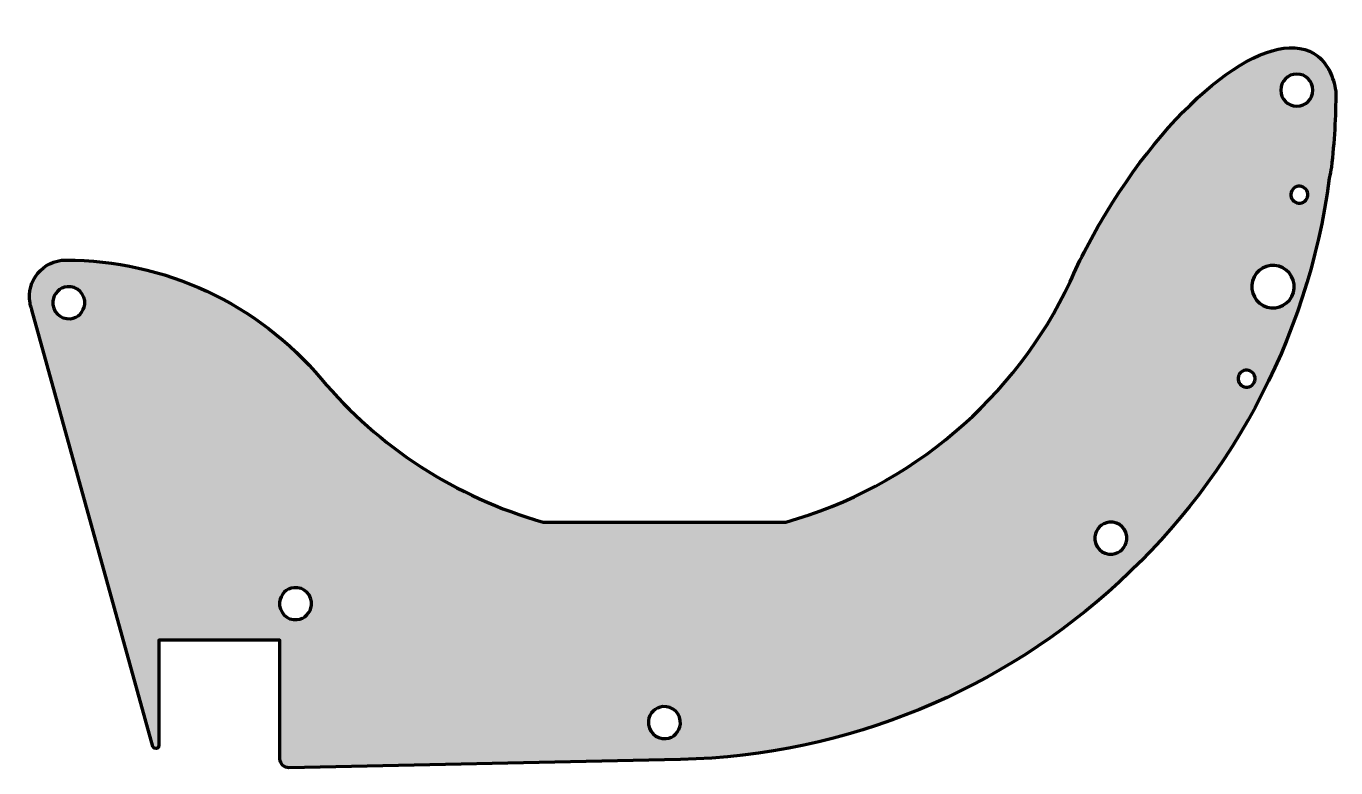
# Model space of a CAD drawing. Header units: millimetres. Extents: x -180 to 436, y -320 to 29.
import ezdxf

# ---------------------------------------------------------------- set-up
doc = ezdxf.new("R2010")
doc.units = ezdxf.units.MM
doc.header["$MEASUREMENT"] = 0
doc.layers.add('Layer 1', color=7, linetype='Continuous')

msp = doc.modelspace()

# ---------------------------------------------------------------- hatches: boundary and pattern name
at = {"layer": 'Layer 1', "true_color": 0xd1d2d4}
h = msp.add_hatch(color=254, dxfattribs=at)
h.dxf.hatch_style = 2
edge = h.paths.add_edge_path()
edge.add_spline(control_points=[(433.18, 7.77), (433.05, 8.03), (432.92, 8.29), (432.79, 8.55), (432.78, 8.55), (432.78, 8.56), (432.78, 8.57), (432.59, 8.91), (432.4, 9.26), (432.19, 9.59), (430.48, 12.44), (428.3, 14.7), (425.63, 16.32), (404.42, 29.13), (360.61, -4.54), (327.77, -58.9), (321.23, -69.73), (315.61, -80.56), (310.99, -91.07), (285.14, -145.77), (236.44, -187.53), (177.19, -204.12), (177.19, -204.12), (63.04, -204.12), (63.04, -204.12), (21.69, -192.54), (-14.53, -168.67), (-41.43, -136.71), (-71.26, -101.26), (-115.29, -80.88), (-161.61, -80.88), (-161.61, -80.88), (-161.61, -80.88), (-161.61, -80.88), (-172.45, -80.88), (-180.27, -90.7), (-178.46, -100.94), (-178.46, -100.94), (-178.47, -100.93), (-178.47, -100.93), (-178.47, -100.93), (-178.45, -101), (-178.45, -101), (-178.3, -101.87), (-178.08, -102.74), (-177.78, -103.62), (-177.7, -103.84), (-177.62, -104.06), (-177.54, -104.29), (-177.54, -104.29), (-120.64, -309.64), (-120.64, -309.64), (-120.2, -311.24), (-117.85, -310.92), (-117.85, -309.26), (-117.85, -309.26), (-117.85, -259.73), (-117.85, -259.73), (-117.85, -259.73), (-60.85, -259.73), (-60.85, -259.73), (-60.85, -259.73), (-60.85, -315.54), (-60.85, -315.54), (-60.85, -317.84), (-58.96, -319.69), (-56.66, -319.64), (-56.66, -319.64), (120.08, -315.88), (120.08, -315.88), (279.99, -315.88), (412.62, -196.72), (432.92, -42.35), (433.28, -40.58), (433.61, -38.84), (433.93, -37.13), (435.27, -25.4), (435.97, -13.47), (435.99, -1.39), (435.41, 2.04), (434.5, 5.11), (433.18, 7.77)], knot_values=[0, 0, 0, 0, 1, 1, 1, 2, 2, 2, 3, 3, 3, 4, 4, 4, 5, 5, 5, 6, 6, 6, 7, 7, 7, 8, 8, 8, 9, 9, 9, 10, 10, 10, 11, 11, 11, 12, 12, 12, 13, 13, 13, 14, 14, 14, 15, 15, 15, 16, 16, 16, 17, 17, 17, 18, 18, 18, 19, 19, 19, 20, 20, 20, 21, 21, 21, 22, 22, 22, 23, 23, 23, 24, 24, 24, 25, 25, 25, 26, 26, 26, 27, 27, 27, 27], degree=3, periodic=1)
edge = h.paths.add_edge_path()
edge.add_spline(control_points=[(-152.71, -101.7), (-153.06, -105.23), (-155.92, -108.09), (-159.45, -108.44), (-164.23, -108.91), (-168.21, -104.93), (-167.74, -100.16), (-167.39, -96.62), (-164.53, -93.77), (-160.99, -93.42), (-156.22, -92.94), (-152.24, -96.92), (-152.71, -101.7)], knot_values=[0, 0, 0, 0, 1, 1, 1, 2, 2, 2, 3, 3, 3, 4, 4, 4, 4], degree=3, periodic=1)
edge = h.paths.add_edge_path()
edge.add_spline(control_points=[(-46.01, -243.25), (-46.36, -246.79), (-49.22, -249.64), (-52.76, -249.99), (-57.53, -250.47), (-61.51, -246.49), (-61.04, -241.71), (-60.69, -238.18), (-57.83, -235.32), (-54.3, -234.97), (-49.52, -234.5), (-45.54, -238.48), (-46.01, -243.25)], knot_values=[0, 0, 0, 0, 1, 1, 1, 2, 2, 2, 3, 3, 3, 4, 4, 4, 4], degree=3, periodic=1)
edge = h.paths.add_edge_path()
edge.add_spline(control_points=[(127.56, -299.2), (127.21, -302.73), (124.35, -305.59), (120.82, -305.94), (116.04, -306.41), (112.06, -302.43), (112.54, -297.66), (112.89, -294.12), (115.74, -291.27), (119.28, -290.92), (124.05, -290.44), (128.03, -294.42), (127.56, -299.2)], knot_values=[0, 0, 0, 0, 1, 1, 1, 2, 2, 2, 3, 3, 3, 4, 4, 4, 4], degree=3, periodic=1)
edge = h.paths.add_edge_path()
edge.add_spline(control_points=[(337.63, -212.44), (337.28, -215.98), (334.42, -218.83), (330.89, -219.18), (326.11, -219.66), (322.13, -215.68), (322.61, -210.9), (322.96, -207.37), (325.82, -204.51), (329.35, -204.16), (334.12, -203.69), (338.1, -207.67), (337.63, -212.44)], knot_values=[0, 0, 0, 0, 1, 1, 1, 2, 2, 2, 3, 3, 3, 4, 4, 4, 4], degree=3, periodic=1)
edge = h.paths.add_edge_path()
edge.add_spline(control_points=[(397.84, -137.74), (397.23, -139.86), (395.02, -141.09), (392.9, -140.48), (390.77, -139.87), (389.54, -137.66), (390.15, -135.53), (390.76, -133.41), (392.98, -132.18), (395.1, -132.79), (397.22, -133.4), (398.45, -135.61), (397.84, -137.74)], knot_values=[0, 0, 0, 0, 1, 1, 1, 2, 2, 2, 3, 3, 3, 4, 4, 4, 4], degree=3, periodic=1)
edge = h.paths.add_edge_path()
edge.add_spline(control_points=[(416.01, -96.14), (414.49, -101.44), (408.95, -104.51), (403.64, -102.99), (398.34, -101.47), (395.27, -95.93), (396.79, -90.62), (398.31, -85.31), (403.85, -82.24), (409.16, -83.77), (414.47, -85.29), (417.54, -90.83), (416.01, -96.14)], knot_values=[0, 0, 0, 0, 1, 1, 1, 2, 2, 2, 3, 3, 3, 4, 4, 4, 4], degree=3, periodic=1)
edge = h.paths.add_edge_path()
edge.add_spline(control_points=[(422.65, -51.22), (422.04, -53.35), (419.83, -54.58), (417.7, -53.97), (415.58, -53.36), (414.35, -51.14), (414.96, -49.02), (415.57, -46.9), (417.78, -45.67), (419.91, -46.28), (422.03, -46.89), (423.26, -49.1), (422.65, -51.22)], knot_values=[0, 0, 0, 0, 1, 1, 1, 2, 2, 2, 3, 3, 3, 4, 4, 4, 4], degree=3, periodic=1)
edge = h.paths.add_edge_path()
edge.add_spline(control_points=[(417.62, -8.48), (413.45, -8.48), (410.07, -5.1), (410.07, -0.93), (410.07, 3.24), (413.45, 6.62), (417.62, 6.62), (421.79, 6.62), (425.17, 3.24), (425.17, -0.93), (425.17, -5.1), (421.79, -8.48), (417.62, -8.48)], knot_values=[0, 0, 0, 0, 1, 1, 1, 2, 2, 2, 3, 3, 3, 4, 4, 4, 4], degree=3, periodic=1)

# ---------------------------------------------------------------- linework, layer by layer
at = {"layer": 'Layer 1', "color": 250, "lineweight": 106, "true_color": 0x231f20}
for points, knots in [([(433.18, 7.77), (433.05, 8.03), (432.92, 8.29), (432.79, 8.55), (432.78, 8.55), (432.78, 8.56), (432.78, 8.57), (432.59, 8.91), (432.4, 9.26), (432.19, 9.59), (430.48, 12.44), (428.3, 14.7), (425.63, 16.32), (404.42, 29.13), (360.61, -4.54), (327.77, -58.9), (321.23, -69.73), (315.61, -80.56), (310.99, -91.07), (285.14, -145.77), (236.44, -187.53), (177.19, -204.12), (177.19, -204.12), (63.04, -204.12), (63.04, -204.12), (21.69, -192.54), (-14.53, -168.67), (-41.43, -136.71), (-71.26, -101.26), (-115.29, -80.88), (-161.61, -80.88), (-161.61, -80.88), (-161.61, -80.88), (-161.61, -80.88), (-172.45, -80.88), (-180.27, -90.7), (-178.46, -100.94), (-178.46, -100.94), (-178.47, -100.93), (-178.47, -100.93), (-178.47, -100.93), (-178.45, -101), (-178.45, -101), (-178.3, -101.87), (-178.08, -102.74), (-177.78, -103.62), (-177.7, -103.84), (-177.62, -104.06), (-177.54, -104.29), (-177.54, -104.29), (-120.64, -309.64), (-120.64, -309.64), (-120.2, -311.24), (-117.85, -310.92), (-117.85, -309.26), (-117.85, -309.26), (-117.85, -259.73), (-117.85, -259.73), (-117.85, -259.73), (-60.85, -259.73), (-60.85, -259.73), (-60.85, -259.73), (-60.85, -315.54), (-60.85, -315.54), (-60.85, -317.84), (-58.96, -319.69), (-56.66, -319.64), (-56.66, -319.64), (120.08, -315.88), (120.08, -315.88), (279.99, -315.88), (412.62, -196.72), (432.92, -42.35), (433.28, -40.58), (433.61, -38.84), (433.93, -37.13), (435.27, -25.4), (435.97, -13.47), (435.99, -1.39), (435.41, 2.04), (434.5, 5.11), (433.18, 7.77)], [0, 0, 0, 0, 1, 1, 1, 2, 2, 2, 3, 3, 3, 4, 4, 4, 5, 5, 5, 6, 6, 6, 7, 7, 7, 8, 8, 8, 9, 9, 9, 10, 10, 10, 11, 11, 11, 12, 12, 12, 13, 13, 13, 14, 14, 14, 15, 15, 15, 16, 16, 16, 17, 17, 17, 18, 18, 18, 19, 19, 19, 20, 20, 20, 21, 21, 21, 22, 22, 22, 23, 23, 23, 24, 24, 24, 25, 25, 25, 26, 26, 26, 27, 27, 27, 27]), ([(417.62, -8.48), (413.45, -8.48), (410.07, -5.1), (410.07, -0.93), (410.07, 3.24), (413.45, 6.62), (417.62, 6.62), (421.79, 6.62), (425.17, 3.24), (425.17, -0.93), (425.17, -5.1), (421.79, -8.48), (417.62, -8.48)], [0, 0, 0, 0, 1, 1, 1, 2, 2, 2, 3, 3, 3, 4, 4, 4, 4]), ([(422.65, -51.22), (422.04, -53.35), (419.83, -54.58), (417.7, -53.97), (415.58, -53.36), (414.35, -51.14), (414.96, -49.02), (415.57, -46.9), (417.78, -45.67), (419.91, -46.28), (422.03, -46.89), (423.26, -49.1), (422.65, -51.22)], [0, 0, 0, 0, 1, 1, 1, 2, 2, 2, 3, 3, 3, 4, 4, 4, 4]), ([(416.01, -96.14), (414.49, -101.44), (408.95, -104.51), (403.64, -102.99), (398.34, -101.47), (395.27, -95.93), (396.79, -90.62), (398.31, -85.31), (403.85, -82.24), (409.16, -83.77), (414.47, -85.29), (417.54, -90.83), (416.01, -96.14)], [0, 0, 0, 0, 1, 1, 1, 2, 2, 2, 3, 3, 3, 4, 4, 4, 4]), ([(-152.71, -101.7), (-153.06, -105.23), (-155.92, -108.09), (-159.45, -108.44), (-164.23, -108.91), (-168.21, -104.93), (-167.74, -100.16), (-167.39, -96.62), (-164.53, -93.77), (-160.99, -93.42), (-156.22, -92.94), (-152.24, -96.92), (-152.71, -101.7)], [0, 0, 0, 0, 1, 1, 1, 2, 2, 2, 3, 3, 3, 4, 4, 4, 4]), ([(397.84, -137.74), (397.23, -139.86), (395.02, -141.09), (392.9, -140.48), (390.77, -139.87), (389.54, -137.66), (390.15, -135.53), (390.76, -133.41), (392.98, -132.18), (395.1, -132.79), (397.22, -133.4), (398.45, -135.61), (397.84, -137.74)], [0, 0, 0, 0, 1, 1, 1, 2, 2, 2, 3, 3, 3, 4, 4, 4, 4]), ([(337.63, -212.44), (337.28, -215.98), (334.42, -218.83), (330.89, -219.18), (326.11, -219.66), (322.13, -215.68), (322.61, -210.9), (322.96, -207.37), (325.82, -204.51), (329.35, -204.16), (334.12, -203.69), (338.1, -207.67), (337.63, -212.44)], [0, 0, 0, 0, 1, 1, 1, 2, 2, 2, 3, 3, 3, 4, 4, 4, 4]), ([(-46.01, -243.25), (-46.36, -246.79), (-49.22, -249.64), (-52.76, -249.99), (-57.53, -250.47), (-61.51, -246.49), (-61.04, -241.71), (-60.69, -238.18), (-57.83, -235.32), (-54.3, -234.97), (-49.52, -234.5), (-45.54, -238.48), (-46.01, -243.25)], [0, 0, 0, 0, 1, 1, 1, 2, 2, 2, 3, 3, 3, 4, 4, 4, 4]), ([(127.56, -299.2), (127.21, -302.73), (124.35, -305.59), (120.82, -305.94), (116.04, -306.41), (112.06, -302.43), (112.54, -297.66), (112.89, -294.12), (115.74, -291.27), (119.28, -290.92), (124.05, -290.44), (128.03, -294.42), (127.56, -299.2)], [0, 0, 0, 0, 1, 1, 1, 2, 2, 2, 3, 3, 3, 4, 4, 4, 4])]:
    msp.add_open_spline(points, degree=3, knots=knots, dxfattribs=at)

doc.saveas('drawing.dxf')
